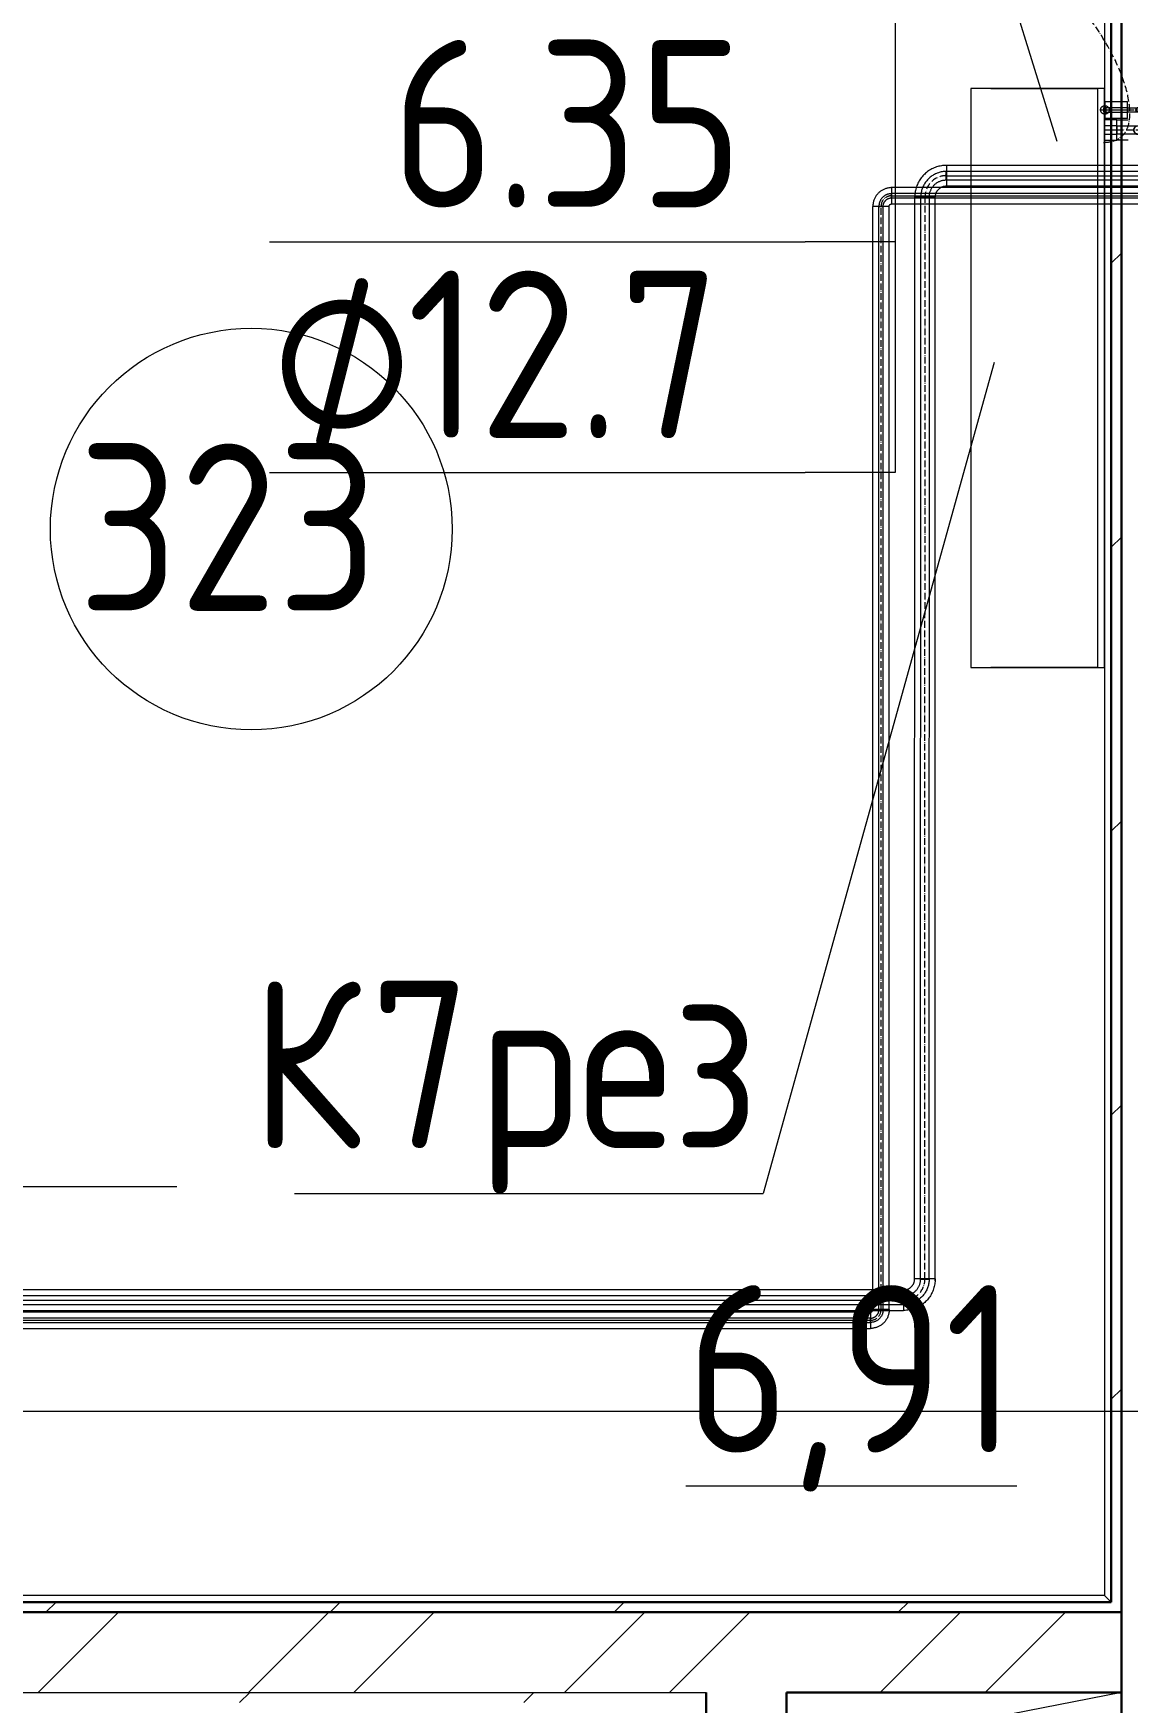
# Model space of a CAD drawing. Header units: millimetres. Extents: x -88595 to 880822, y -1054509 to -148035.
# Drawn here: x 419489 to 421123, y -247687 to -245193 of the extents above; entities that cross this region are included whole.
import ezdxf

# ---------------------------------------------------------------- set-up
doc = ezdxf.new("R2010")
doc.units = ezdxf.units.MM
for name, pattern in [('$0$ADSK_Осевая', [14, 10, -2, 0, -2]), ('$7$ADSK_Осевая', [14, 10, -2, 0, -2]), ('$8$ADSK_Осевая', [14, 10, -2, 0, -2]), ('$9$ADSK_Осевая', [14, 10, -2, 0, -2]), ('ADSK_Линия сетки', [25, 20, -2.5, 0, -2.5])]:
    doc.linetypes.add(name, pattern=pattern)
for name, color, linetype, lineweight in [('Аннотация', 7, 'Continuous', 20), ('Изоляция', 7, 'Continuous', 18), ('Линии', 7, 'Continuous', 9), ('Марки', 7, 'Continuous', 20), ('Марки помещений', 7, 'Continuous', 20), ('Оборудование', 7, 'Continuous', 18), ('Ограждение', 7, 'Continuous', 9), ('Оси', 7, 'Continuous', 9), ('Стены внутренние', 7, 'Continuous', 18), ('Стены наружные', 7, 'Continuous', 18), ('Стены штриховка', 7, 'Continuous', 9), ('Трубопровод', 7, 'Continuous', 18), ('Трубопроводы', 7, 'Continuous', 18)]:
    doc.layers.add(name, color=color, linetype=linetype, lineweight=lineweight)
doc.styles.add('$1$GOST Common_9', font='GOST_Common.ttf', dxfattribs={"width": 0.9, "height": 250})
doc.styles.add('$5$GOST Common', font='GOST_Common.ttf', dxfattribs={"width": 0.9, "height": 250})
doc.styles.add('GOST Common_2', font='GOST_Common.ttf', dxfattribs={"width": 0.9, "height": 350})

# ---------------------------------------------------------------- blocks, each defined once
blk = doc.blocks.new('$0$ADSK_Настенный внутренний блок кондиционера1 - 1U18TL5FRA-A-3267659-В_Координация_3 этаж ОВ3')
at = {"layer": 'Оборудование', "color": 150, "true_color": 0x0080ff}
for p, q in [((432.5, 0), (-432.5, 0)), ((-432.5, 0), (-432.5, -10)), ((432.5, -10), (432.5, 0)), ((-432.5, 0), (-432.5, -20)), ((-432.5, -170), (-432.5, -10)), ((432.5, -10), (-432.5, -10)), ((-432.5, -20), (-432.5, -130)), ((432.5, -20), (432.5, 0)), ((432.5, -10), (432.5, -170)), ((432.5, -130), (432.5, -20)), ((-432.5, -130), (-432.5, -200)), ((432.5, -200), (432.5, -130)), ((-432.5, -170), (-432.5, -200)), ((432.5, -200), (432.5, -170)), ((-432.5, -200), (432.5, -200))]:
    blk.add_line(p, q, dxfattribs=at)
blk = doc.blocks.new('$0$ADSK_M_Оборудование1 - ADSK_Марка_15-3198495-В_Координация_3 этаж ОВ3')
at = {"layer": 'Марки'}
blk.add_line((-3.5, 0), (3.5, 0), dxfattribs=at)
blk = doc.blocks.new('$0$ADSK_M_Трубы - Диаметр_8-160846-В_Координация_3 этаж ОВ3')
at = {"layer": 'Марки'}
blk.add_line((0, 0), (8, 0), dxfattribs=at)
blk = doc.blocks.new('$0$ADSK_МедьПайка_Отвод-гнутая труба - Отвод _гнутая труба_-94627-В_Координация_3 этаж ОВ3')
at = {"layer": 'Трубопроводы', "color": 190, "true_color": 0x8000ff}
for p, q in [((711.8, 16677.4), (711.8, 16680.6)), ((711.8, 16674.2), (711.8, 16677.4))]:
    blk.add_line(p, q, dxfattribs=at)
at = {"layer": 'Трубопроводы', "color": 190, "true_color": 0x8000ff, "flags": 128}
for points in [[(692.7, 16677.4), (692.7, 16677.5), (692.7, 16677.7), (692.7, 16677.8), (692.7, 16677.9), (692.8, 16678), (692.8, 16678.2), (692.8, 16678.3), (692.9, 16678.4), (692.9, 16678.5), (693, 16678.6), (693, 16678.8), (693.1, 16678.9), (693.1, 16679), (693.2, 16679.1), (693.3, 16679.2), (693.3, 16679.3), (693.4, 16679.4), (693.5, 16679.5), (693.6, 16679.6), (693.7, 16679.7), (693.8, 16679.8), (693.9, 16679.8), (694, 16679.9), (694.1, 16680), (694.2, 16680.1), (694.3, 16680.1), (694.4, 16680.2), (694.5, 16680.3), (694.6, 16680.3), (694.7, 16680.4), (694.8, 16680.4), (695, 16680.4), (695.1, 16680.5), (695.2, 16680.5), (695.3, 16680.5), (695.5, 16680.5), (695.6, 16680.6), (695.7, 16680.6), (695.8, 16680.6), (695.9, 16680.6)], [(695.9, 16674.2), (695.8, 16674.2), (695.6, 16674.2), (695.5, 16674.2), (695.4, 16674.3), (695.2, 16674.3), (695.1, 16674.3), (695, 16674.3), (694.9, 16674.4), (694.8, 16674.4), (694.6, 16674.5), (694.5, 16674.5), (694.4, 16674.6), (694.3, 16674.6), (694.2, 16674.7), (694.1, 16674.8), (694, 16674.9), (693.9, 16674.9), (693.8, 16675), (693.7, 16675.1), (693.6, 16675.2), (693.5, 16675.3), (693.4, 16675.4), (693.4, 16675.5), (693.3, 16675.6), (693.2, 16675.7), (693.1, 16675.8), (693.1, 16675.9), (693, 16676), (693, 16676.1), (692.9, 16676.2), (692.9, 16676.4), (692.8, 16676.5), (692.8, 16676.6), (692.8, 16676.7), (692.7, 16676.9), (692.7, 16677), (692.7, 16677.1), (692.7, 16677.2), (692.7, 16677.4), (692.7, 16677.4)], [(695.9, 16680.6), (696, 16680.6), (696.1, 16680.6), (696.3, 16680.6), (696.4, 16680.5), (696.5, 16680.5), (696.6, 16680.5), (696.8, 16680.5), (696.9, 16680.4), (697, 16680.4), (697.1, 16680.3), (697.2, 16680.3), (697.3, 16680.2), (697.5, 16680.2), (697.6, 16680.1), (697.7, 16680), (697.8, 16679.9), (697.9, 16679.9), (698, 16679.8), (698.1, 16679.7), (698.2, 16679.6), (698.2, 16679.5), (698.3, 16679.4), (698.4, 16679.3), (698.5, 16679.2), (698.5, 16679.1), (698.6, 16679), (698.7, 16678.9), (698.7, 16678.8), (698.8, 16678.7), (698.8, 16678.6), (698.9, 16678.4), (698.9, 16678.3), (699, 16678.2), (699, 16678.1), (699, 16677.9), (699, 16677.8), (699, 16677.7), (699, 16677.6), (699.1, 16677.4), (699.1, 16677.4)], [(695.9, 16680.6), (695.9, 16680.6), (695.9, 16680.6), (696, 16680.6), (696.1, 16680.6), (696.2, 16680.6), (696.3, 16680.6), (696.5, 16680.6), (696.7, 16680.6), (696.9, 16680.6), (697.1, 16680.6), (697.4, 16680.6), (697.7, 16680.6), (698, 16680.6), (698.3, 16680.6), (698.7, 16680.6), (699, 16680.6), (699.4, 16680.6), (699.8, 16680.6), (700.2, 16680.6), (700.7, 16680.6), (701.2, 16680.6), (701.6, 16680.6), (702.1, 16680.6), (702.6, 16680.6), (703.2, 16680.6), (703.7, 16680.6), (704.3, 16680.6), (704.8, 16680.6), (705.4, 16680.6), (706, 16680.6), (706.6, 16680.6), (707.2, 16680.6), (707.8, 16680.6), (708.4, 16680.6), (709.1, 16680.6), (709.7, 16680.6), (710.3, 16680.6), (710.9, 16680.6), (711.6, 16680.6), (711.8, 16680.6)], [(699.1, 16677.4), (699, 16677.3), (699, 16677.1), (699, 16677), (699, 16676.9), (699, 16676.8), (699, 16676.6), (698.9, 16676.5), (698.9, 16676.4), (698.8, 16676.3), (698.8, 16676.2), (698.8, 16676), (698.7, 16675.9), (698.6, 16675.8), (698.6, 16675.7), (698.5, 16675.6), (698.4, 16675.5), (698.3, 16675.4), (698.3, 16675.3), (698.2, 16675.2), (698.1, 16675.1), (698, 16675), (697.9, 16675), (697.8, 16674.9), (697.7, 16674.8), (697.6, 16674.7), (697.5, 16674.7), (697.4, 16674.6), (697.3, 16674.5), (697.1, 16674.5), (697, 16674.4), (696.9, 16674.4), (696.8, 16674.4), (696.7, 16674.3), (696.5, 16674.3), (696.4, 16674.3), (696.3, 16674.3), (696.2, 16674.2), (696, 16674.2), (695.9, 16674.2), (695.9, 16674.2)], [(711.8, 16674.2), (711.1, 16674.2), (710.5, 16674.2), (709.9, 16674.2), (709.2, 16674.2), (708.6, 16674.2), (708, 16674.2), (707.4, 16674.2), (706.8, 16674.2), (706.2, 16674.2), (705.6, 16674.2), (705, 16674.2), (704.4, 16674.2), (703.9, 16674.2), (703.3, 16674.2), (702.8, 16674.2), (702.3, 16674.2), (701.8, 16674.2), (701.3, 16674.2), (700.8, 16674.2), (700.4, 16674.2), (699.9, 16674.2), (699.5, 16674.2), (699.1, 16674.2), (698.7, 16674.2), (698.4, 16674.2), (698.1, 16674.2), (697.8, 16674.2), (697.5, 16674.2), (697.2, 16674.2), (697, 16674.2), (696.7, 16674.2), (696.5, 16674.2), (696.4, 16674.2), (696.2, 16674.2), (696.1, 16674.2), (696, 16674.2), (695.9, 16674.2), (695.9, 16674.2), (695.9, 16674.2)]]:
    blk.add_lwpolyline(points, dxfattribs=at)
at = {"layer": 'Трубопроводы', "color": 190, "true_color": 0x8000ff}
for radius, start, end in [(3.17, 0, 180), (3.18, 180, 0)]:
    blk.add_arc((695.9, 16677.4), radius, start, end, dxfattribs=at)
blk = doc.blocks.new('$0$ADSK_МедьПайка_Отвод-гнутая труба - Отвод _гнутая труба_-V38-В_Координация_3 этаж ОВ3')
at = {"layer": 'Трубопроводы', "color": 134, "true_color": 0x00a6a6}
for p, q in [((727.6, 16707.4), (727.6, 16713.7)), ((727.6, 16701.1), (727.6, 16707.4))]:
    blk.add_line(p, q, dxfattribs=at)
at = {"layer": 'Трубопроводы', "color": 134, "true_color": 0x00a6a6, "flags": 128}
for points in [[(689.5, 16707.4), (689.5, 16707.7), (689.5, 16707.9), (689.6, 16708.2), (689.6, 16708.4), (689.7, 16708.7), (689.7, 16708.9), (689.8, 16709.2), (689.8, 16709.4), (689.9, 16709.6), (690, 16709.9), (690.1, 16710.1), (690.2, 16710.3), (690.4, 16710.6), (690.5, 16710.8), (690.6, 16711), (690.8, 16711.2), (690.9, 16711.4), (691.1, 16711.6), (691.3, 16711.8), (691.5, 16712), (691.6, 16712.1), (691.8, 16712.3), (692, 16712.5), (692.2, 16712.6), (692.4, 16712.7), (692.7, 16712.9), (692.9, 16713), (693.1, 16713.1), (693.3, 16713.2), (693.6, 16713.3), (693.8, 16713.4), (694.1, 16713.5), (694.3, 16713.6), (694.5, 16713.6), (694.8, 16713.7), (695, 16713.7), (695.3, 16713.7), (695.6, 16713.7), (695.8, 16713.7), (695.9, 16713.7)], [(695.9, 16701.1), (695.6, 16701.1), (695.4, 16701.1), (695.1, 16701.1), (694.9, 16701.1), (694.6, 16701.2), (694.4, 16701.2), (694.1, 16701.3), (693.9, 16701.4), (693.6, 16701.5), (693.4, 16701.6), (693.2, 16701.7), (692.9, 16701.8), (692.7, 16701.9), (692.5, 16702), (692.3, 16702.2), (692.1, 16702.3), (691.9, 16702.5), (691.7, 16702.6), (691.5, 16702.8), (691.3, 16703), (691.1, 16703.2), (691, 16703.4), (690.8, 16703.6), (690.7, 16703.8), (690.5, 16704), (690.4, 16704.2), (690.3, 16704.4), (690.2, 16704.6), (690.1, 16704.9), (690, 16705.1), (689.9, 16705.3), (689.8, 16705.6), (689.7, 16705.8), (689.7, 16706.1), (689.6, 16706.3), (689.6, 16706.6), (689.6, 16706.8), (689.5, 16707.1), (689.5, 16707.3), (689.5, 16707.4)], [(695.9, 16713.7), (696.1, 16713.7), (696.4, 16713.7), (696.6, 16713.7), (696.9, 16713.7), (697.1, 16713.6), (697.4, 16713.6), (697.6, 16713.5), (697.9, 16713.4), (698.1, 16713.3), (698.4, 16713.2), (698.6, 16713.1), (698.8, 16713), (699, 16712.9), (699.3, 16712.8), (699.5, 16712.6), (699.7, 16712.5), (699.9, 16712.3), (700.1, 16712.2), (700.3, 16712), (700.4, 16711.8), (700.6, 16711.6), (700.8, 16711.4), (700.9, 16711.2), (701.1, 16711), (701.2, 16710.8), (701.4, 16710.6), (701.5, 16710.4), (701.6, 16710.2), (701.7, 16709.9), (701.8, 16709.7), (701.9, 16709.5), (702, 16709.2), (702, 16709), (702.1, 16708.7), (702.1, 16708.5), (702.2, 16708.2), (702.2, 16708), (702.2, 16707.7), (702.2, 16707.5), (702.2, 16707.4)], [(695.9, 16713.7), (695.9, 16713.7), (696, 16713.7), (696.1, 16713.7), (696.3, 16713.7), (696.5, 16713.7), (696.8, 16713.7), (697.1, 16713.7), (697.5, 16713.7), (697.9, 16713.7), (698.4, 16713.7), (698.9, 16713.7), (699.5, 16713.7), (700.1, 16713.7), (700.7, 16713.7), (701.4, 16713.7), (702.2, 16713.7), (702.9, 16713.7), (703.8, 16713.7), (704.6, 16713.7), (705.5, 16713.7), (706.4, 16713.7), (707.4, 16713.7), (708.4, 16713.7), (709.4, 16713.7), (710.5, 16713.7), (711.6, 16713.7), (712.7, 16713.7), (713.8, 16713.7), (714.9, 16713.7), (716.1, 16713.7), (717.3, 16713.7), (718.5, 16713.7), (719.7, 16713.7), (721, 16713.7), (722.2, 16713.7), (723.5, 16713.7), (724.7, 16713.7), (726, 16713.7), (727.3, 16713.7), (727.6, 16713.7)], [(702.2, 16707.4), (702.2, 16707.1), (702.2, 16706.9), (702.2, 16706.6), (702.1, 16706.4), (702.1, 16706.1), (702, 16705.9), (702, 16705.6), (701.9, 16705.4), (701.8, 16705.2), (701.7, 16704.9), (701.6, 16704.7), (701.5, 16704.5), (701.4, 16704.2), (701.3, 16704), (701.1, 16703.8), (701, 16703.6), (700.8, 16703.4), (700.7, 16703.2), (700.5, 16703), (700.3, 16702.8), (700.1, 16702.7), (699.9, 16702.5), (699.7, 16702.3), (699.5, 16702.2), (699.3, 16702.1), (699.1, 16701.9), (698.9, 16701.8), (698.6, 16701.7), (698.4, 16701.6), (698.2, 16701.5), (697.9, 16701.4), (697.7, 16701.3), (697.5, 16701.2), (697.2, 16701.2), (697, 16701.1), (696.7, 16701.1), (696.5, 16701.1), (696.2, 16701.1), (695.9, 16701.1), (695.9, 16701.1)], [(727.6, 16701.1), (726.4, 16701.1), (725.1, 16701.1), (723.8, 16701.1), (722.6, 16701.1), (721.3, 16701.1), (720.1, 16701.1), (718.9, 16701.1), (717.6, 16701.1), (716.4, 16701.1), (715.3, 16701.1), (714.1, 16701.1), (713, 16701.1), (711.9, 16701.1), (710.8, 16701.1), (709.7, 16701.1), (708.7, 16701.1), (707.7, 16701.1), (706.7, 16701.1), (705.8, 16701.1), (704.9, 16701.1), (704, 16701.1), (703.2, 16701.1), (702.4, 16701.1), (701.6, 16701.1), (700.9, 16701.1), (700.2, 16701.1), (699.6, 16701.1), (699, 16701.1), (698.5, 16701.1), (698, 16701.1), (697.6, 16701.1), (697.2, 16701.1), (696.9, 16701.1), (696.6, 16701.1), (696.3, 16701.1), (696.1, 16701.1), (696, 16701.1), (695.9, 16701.1), (695.9, 16701.1)]]:
    blk.add_lwpolyline(points, dxfattribs=at)
at = {"layer": 'Трубопроводы', "color": 134, "true_color": 0x00a6a6}
for start, end in [(360, 180), (180, 0)]:
    blk.add_arc((695.9, 16707.4), 6.35, start, end, dxfattribs=at)
blk = doc.blocks.new('$0$ADSK_МедьПайка_Отвод-гнутая труба - Отвод _гнутая труба_-V41-В_Координация_3 этаж ОВ3')
at = {"layer": 'Трубопроводы', "color": 134, "true_color": 0x00a6a6}
for p, q in [((6.4, 31.8), (-6.3, 31.8)), ((6.4, 31.8), (-6.3, 31.8)), ((-31.7, 6.4), (-31.7, -6.3)), ((-31.7, 6.4), (-31.7, -6.3))]:
    blk.add_line(p, q, dxfattribs=at)
at = {"layer": 'Трубопроводы', "color": 134, "true_color": 0x00a6a6, "flags": 128}
for points in [[(-31.7, -6.3), (-30.2, -6.3), (-28.7, -6.2), (-27.2, -6.1), (-25.7, -5.9), (-24.2, -5.6), (-22.7, -5.3), (-21.2, -4.9), (-19.8, -4.4), (-18.3, -3.9), (-16.9, -3.3), (-15.5, -2.7), (-14.2, -2), (-12.8, -1.3), (-11.5, -0.5), (-10.2, 0.3), (-9, 1.2), (-7.8, 2.1), (-6.6, 3.1), (-5.5, 4.1), (-4.4, 5.2), (-3.4, 6.3), (-2.4, 7.5), (-1.4, 8.7), (-0.5, 9.9), (0.3, 11.2), (1.1, 12.5), (1.9, 13.8), (2.5, 15.2), (3.2, 16.5), (3.8, 17.9), (4.3, 19.4), (4.8, 20.8), (5.2, 22.3), (5.5, 23.8), (5.8, 25.3), (6, 26.8), (6.2, 28.3), (6.3, 29.8), (6.3, 31.3), (6.4, 31.8)], [(-6.3, 31.8), (-6.4, 30.7), (-6.4, 29.7), (-6.5, 28.7), (-6.7, 27.7), (-6.9, 26.7), (-7.1, 25.7), (-7.3, 24.7), (-7.6, 23.8), (-8, 22.8), (-8.4, 21.9), (-8.8, 20.9), (-9.2, 20), (-9.7, 19.1), (-10.2, 18.3), (-10.8, 17.4), (-11.4, 16.6), (-12, 15.8), (-12.7, 15), (-13.3, 14.3), (-14.1, 13.5), (-14.8, 12.8), (-15.6, 12.2), (-16.4, 11.5), (-17.2, 10.9), (-18, 10.4), (-18.9, 9.8), (-19.8, 9.3), (-20.7, 8.9), (-21.6, 8.5), (-22.5, 8.1), (-23.5, 7.7), (-24.5, 7.4), (-25.4, 7.1), (-26.4, 6.9), (-27.4, 6.7), (-28.4, 6.6), (-29.4, 6.5), (-30.5, 6.4), (-31.5, 6.4), (-31.7, 6.4)]]:
    blk.add_lwpolyline(points, dxfattribs=at)
blk = doc.blocks.new('$0$ADSK_МедьПайка_Отвод-гнутая труба - Отвод _гнутая труба_-V44-В_Координация_3 этаж ОВ3')
at = {"layer": 'Трубопроводы', "color": 190, "true_color": 0x8000ff}
for p, q in [((-15.9, 3.2), (-15.9, -3.2)), ((-15.9, 3.2), (-15.9, -3.2)), ((3.2, 15.9), (-3.2, 15.9)), ((3.2, 15.9), (-3.2, 15.9))]:
    blk.add_line(p, q, dxfattribs=at)
at = {"layer": 'Трубопроводы', "color": 190, "true_color": 0x8000ff, "flags": 128}
for points in [[(-15.9, -3.2), (-15.1, -3.2), (-14.4, -3.1), (-13.6, -3), (-12.8, -2.9), (-12.1, -2.8), (-11.3, -2.6), (-10.6, -2.4), (-9.9, -2.2), (-9.2, -2), (-8.5, -1.7), (-7.8, -1.4), (-7.1, -1), (-6.4, -0.7), (-5.8, -0.3), (-5.1, 0.2), (-4.5, 0.6), (-3.9, 1.1), (-3.3, 1.6), (-2.8, 2.1), (-2.2, 2.6), (-1.7, 3.2), (-1.2, 3.7), (-0.7, 4.3), (-0.3, 4.9), (0.2, 5.6), (0.6, 6.2), (0.9, 6.9), (1.3, 7.6), (1.6, 8.3), (1.9, 9), (2.1, 9.7), (2.4, 10.4), (2.6, 11.1), (2.8, 11.9), (2.9, 12.6), (3, 13.4), (3.1, 14.1), (3.2, 14.9), (3.2, 15.7), (3.2, 15.9)], [(-3.2, 15.9), (-3.2, 15.4), (-3.2, 14.9), (-3.3, 14.4), (-3.3, 13.9), (-3.4, 13.4), (-3.5, 12.9), (-3.7, 12.4), (-3.8, 11.9), (-4, 11.4), (-4.2, 10.9), (-4.4, 10.5), (-4.6, 10), (-4.9, 9.6), (-5.1, 9.1), (-5.4, 8.7), (-5.7, 8.3), (-6, 7.9), (-6.3, 7.5), (-6.7, 7.1), (-7, 6.8), (-7.4, 6.4), (-7.8, 6.1), (-8.2, 5.8), (-8.6, 5.5), (-9, 5.2), (-9.4, 4.9), (-9.9, 4.7), (-10.3, 4.4), (-10.8, 4.2), (-11.3, 4), (-11.8, 3.9), (-12.2, 3.7), (-12.7, 3.6), (-13.2, 3.5), (-13.7, 3.4), (-14.2, 3.3), (-14.7, 3.2), (-15.2, 3.2), (-15.7, 3.2), (-15.9, 3.2)]]:
    blk.add_lwpolyline(points, dxfattribs=at)
blk = doc.blocks.new('3 этаж')
at = {"layer": 'Линии', "lineweight": 18, "ltscale": 100}
blk.add_line((432993.9, 678753.9), (432587, 678674.5), dxfattribs=at)
at = {"layer": 'Марки помещений'}
blk.add_circle((431694.6, 680492), 300, dxfattribs=at)
at = {"layer": 'Ограждение'}
for p, q in [((432968.9, 681438.9), (432968.9, 678898.9)), ((432968.9, 678898.9), (430288.9, 678898.9)), ((432968.9, 678898.9), (432978.9, 678888.9))]:
    blk.add_line(p, q, dxfattribs=at)
at = {"layer": 'Оси', "linetype": 'ADSK_Линия сетки', "ltscale": 100}
for p, q in [((432993.9, 695924.5), (432993.9, 629947.7)), ((460793.9, 679173.9), (389071.6, 679173.9))]:
    blk.add_line(p, q, dxfattribs=at)
at = {"layer": 'Стены внутренние', "lineweight": 30}
blk.add_line((432993.9, 678153.9), (432993.9, 679173.9), dxfattribs=at)
at = {"layer": 'Стены наружные', "lineweight": 30}
for p, q in [((432993.9, 681583.9), (432993.9, 679173.9)), ((432978.9, 678888.9), (432978.9, 681448.9)), ((432993.9, 678873.9), (430263.9, 678873.9)), ((430278.9, 678888.9), (432978.9, 678888.9)), ((432373.9, 678033.9), (432373.9, 678753.9)), ((432993.9, 678753.9), (432493.9, 678753.9)), ((432493.9, 678753.9), (432493.9, 678153.9))]:
    blk.add_line(p, q, dxfattribs=at)
at = {"layer": 'Стены наружные', "linetype": 'Continuous', "lineweight": 9}
for p, q in [((432978.9, 680889.1), (432993.9, 680904.1)), ((432978.9, 680464.8), (432993.9, 680479.8)), ((432978.9, 680040.5), (432993.9, 680055.5)), ((432978.9, 679616.3), (432993.9, 679631.3)), ((432978.9, 679192), (432993.9, 679207)), ((431376.3, 678753.9), (431496.3, 678873.9)), ((431388, 678873.9), (431403, 678888.9)), ((431690.6, 678753.9), (431810.6, 678873.9)), ((431812.2, 678873.9), (431827.2, 678888.9)), ((431847.8, 678753.9), (431967.8, 678873.9)), ((432162.1, 678753.9), (432282.1, 678873.9)), ((432236.5, 678873.9), (432251.5, 678888.9)), ((432319.3, 678753.9), (432439.3, 678873.9)), ((432633.6, 678753.9), (432753.6, 678873.9)), ((432660.8, 678873.9), (432675.8, 678888.9)), ((432790.7, 678753.9), (432910.7, 678873.9)), ((431677.2, 678738.9), (431692.2, 678753.9)), ((432101.5, 678738.9), (432116.5, 678753.9))]:
    blk.add_line(p, q, dxfattribs=at)
at = {"layer": 'Стены штриховка'}
blk.add_line((430078.9, 678753.9), (432373.9, 678753.9), dxfattribs=at)
at = {"layer": 'Марки помещений', "style": 'GOST Common_2', "width": 0.9}
for s, p in [('323', (431435.8, 680369.7)), ('%%U6,91', (432343.5, 679112.5))]:
    blk.add_text(s, height=250, dxfattribs=at).set_placement(p)

msp = doc.modelspace()

# ---------------------------------------------------------------- linework, layer by layer
at = {"layer": 'Аннотация'}
msp.add_line((421017.3, -245354.9), (420658.8, -244198.1), dxfattribs=at)
at = {"layer": 'Изоляция', "color": 190, "true_color": 0x8000ff}
for p, q in [((421089.3, -245294.6), (421088.3, -245294.6)), ((421088.3, -245294.6), (421088.3, -245320.6)), ((421089.3, -245320.6), (421089.3, -245294.6)), ((421122.4, -245295.4), (421089.3, -245295.4)), ((421122.4, -245319.8), (421122.4, -245295.4)), ((421088.3, -245320.6), (421089.3, -245320.6)), ((421089.3, -245319.8), (421122.4, -245319.8)), ((420770.3, -245423.7), (420770.3, -245448)), ((421670.4, -245423.7), (420770.3, -245423.7)), ((420770.3, -245448), (421670.6, -245448)), ((420766.6, -245451.7), (420742.3, -245451.7)), ((420742.3, -247099.9), (420742.3, -245451.7)), ((420751.3, -247099.9), (420751.3, -245451.7)), ((420757.6, -247099.9), (420757.6, -245451.7)), ((420766.6, -247099.9), (420766.6, -245451.7)), ((420738.6, -247103.6), (418352.1, -247103.6)), ((420738.6, -247103.6), (420738.6, -247128)), ((420766.6, -247099.9), (420742.3, -247099.9)), ((418352.1, -247128), (420738.6, -247128))]:
    msp.add_line(p, q, dxfattribs=at)
at = {"layer": 'Изоляция', "color": 134, "true_color": 0x00a6a6}
for p, q in [((421106.5, -245322.3), (421088.3, -245322.3)), ((421088.3, -245322.3), (421088.3, -245353)), ((421106.5, -245353), (421106.5, -245322.3)), ((421088.3, -245353), (421106.5, -245353)), ((420852, -245390.5), (420852, -245421.2)), ((421588.7, -245390.5), (420852, -245390.5)), ((420852, -245421.2), (421588.7, -245421.2)), ((420804.6, -247054), (420804.9, -245437.6)), ((420835.6, -245437.6), (420804.9, -245437.6)), ((420813.6, -247054), (420813.9, -245437.6)), ((420826.3, -247054), (420826.6, -245437.6)), ((420835.2, -247056.6), (420835.3, -245437.6)), ((420835.3, -247054), (420804.6, -247054)), ((420788.2, -247070.4), (418368, -247070.4)), ((420788.2, -247070.4), (420788.2, -247101.1)), ((418368, -247101.1), (420788.2, -247101.1))]:
    msp.add_line(p, q, dxfattribs=at)
at = {"layer": 'Изоляция', "color": 190, "true_color": 0x8000ff, "flags": 128}
for points in [[(421122.4, -245295.4), (421123, -245295.4)], [(421123.2, -245319.8), (421122.5, -245319.8), (421122.4, -245319.8)], [(420770.3, -245423.7), (420769.2, -245423.7), (420768.1, -245423.8), (420767, -245423.9), (420765.9, -245424.1), (420764.7, -245424.3), (420763.7, -245424.5), (420762.6, -245424.8), (420761.5, -245425.1), (420760.4, -245425.5), (420759.4, -245425.9), (420758.4, -245426.4), (420757.4, -245426.9), (420756.4, -245427.4), (420755.4, -245428), (420754.5, -245428.6), (420753.6, -245429.2), (420752.7, -245429.9), (420751.8, -245430.7), (420751, -245431.4), (420750.2, -245432.2), (420749.4, -245433), (420748.7, -245433.9), (420748, -245434.7), (420747.3, -245435.7), (420746.7, -245436.6), (420746.1, -245437.5), (420745.6, -245438.5), (420745.1, -245439.5), (420744.6, -245440.5), (420744.2, -245441.6), (420743.8, -245442.6), (420743.4, -245443.7), (420743.1, -245444.8), (420742.9, -245445.9), (420742.7, -245447), (420742.5, -245448.1), (420742.4, -245449.2), (420742.3, -245450.3), (420742.3, -245451.4), (420742.3, -245451.7)], [(420766.6, -245451.7), (420766.6, -245451.6), (420766.6, -245451.4), (420766.6, -245451.3), (420766.7, -245451.2), (420766.7, -245451), (420766.7, -245450.9), (420766.8, -245450.7), (420766.8, -245450.6), (420766.9, -245450.4), (420766.9, -245450.3), (420767, -245450.2), (420767, -245450), (420767.1, -245449.9), (420767.2, -245449.8), (420767.3, -245449.7), (420767.4, -245449.5), (420767.4, -245449.4), (420767.5, -245449.3), (420767.6, -245449.2), (420767.7, -245449.1), (420767.9, -245449), (420768, -245448.9), (420768.1, -245448.8), (420768.2, -245448.7), (420768.3, -245448.6), (420768.4, -245448.6), (420768.6, -245448.5), (420768.7, -245448.4), (420768.8, -245448.3), (420769, -245448.3), (420769.1, -245448.2), (420769.3, -245448.2), (420769.4, -245448.2), (420769.5, -245448.1), (420769.7, -245448.1), (420769.8, -245448.1), (420770, -245448.1), (420770.1, -245448), (420770.3, -245448), (420770.3, -245448)], [(420766.6, -247099.9), (420766.6, -247101), (420766.5, -247102.1), (420766.4, -247103.3), (420766.3, -247104.4), (420766.1, -247105.5), (420765.8, -247106.6), (420765.5, -247107.7), (420765.2, -247108.7), (420764.8, -247109.8), (420764.4, -247110.8), (420763.9, -247111.9), (420763.5, -247112.9), (420762.9, -247113.8), (420762.3, -247114.8), (420761.7, -247115.7), (420761.1, -247116.7), (420760.4, -247117.5), (420759.7, -247118.4), (420758.9, -247119.2), (420758.1, -247120), (420757.3, -247120.8), (420756.4, -247121.5), (420755.6, -247122.2), (420754.7, -247122.9), (420753.7, -247123.5), (420752.8, -247124.1), (420751.8, -247124.6), (420750.8, -247125.2), (420749.8, -247125.6), (420748.7, -247126), (420747.7, -247126.4), (420746.6, -247126.8), (420745.5, -247127.1), (420744.4, -247127.3), (420743.3, -247127.5), (420742.2, -247127.7), (420741.1, -247127.8), (420740, -247127.9), (420738.9, -247128), (420738.6, -247128)], [(420738.6, -247103.6), (420738.7, -247103.6), (420738.9, -247103.6), (420739, -247103.6), (420739.2, -247103.6), (420739.3, -247103.5), (420739.5, -247103.5), (420739.6, -247103.5), (420739.7, -247103.4), (420739.9, -247103.4), (420740, -247103.3), (420740.1, -247103.3), (420740.3, -247103.2), (420740.4, -247103.1), (420740.5, -247103), (420740.7, -247103), (420740.8, -247102.9), (420740.9, -247102.8), (420741, -247102.7), (420741.1, -247102.6), (420741.2, -247102.5), (420741.3, -247102.4), (420741.4, -247102.3), (420741.5, -247102.1), (420741.6, -247102), (420741.7, -247101.9), (420741.8, -247101.8), (420741.8, -247101.6), (420741.9, -247101.5), (420742, -247101.4), (420742, -247101.2), (420742.1, -247101.1), (420742.1, -247101), (420742.2, -247100.8), (420742.2, -247100.7), (420742.2, -247100.5), (420742.2, -247100.4), (420742.3, -247100.2), (420742.3, -247100.1), (420742.3, -247099.9), (420742.3, -247099.9)]]:
    msp.add_lwpolyline(points, dxfattribs=at)
at = {"layer": 'Изоляция', "color": 134, "true_color": 0x00a6a6, "flags": 128}
for points in [[(421106.5, -245322.3), (421107.8, -245322.3), (421109, -245322.3), (421110.3, -245322.3), (421111.6, -245322.3), (421112.8, -245322.3), (421114, -245322.3), (421115.3, -245322.3), (421116.5, -245322.3), (421117.7, -245322.3), (421118.9, -245322.3), (421120, -245322.3), (421121.2, -245322.3), (421122.3, -245322.3), (421123.4, -245322.3)], [(421123.7, -245353), (421122.6, -245353), (421121.5, -245353), (421120.3, -245353), (421119.2, -245353), (421118, -245353), (421116.8, -245353), (421115.6, -245353), (421114.4, -245353), (421113.1, -245353), (421111.9, -245353), (421110.6, -245353), (421109.4, -245353), (421108.1, -245353), (421106.8, -245353), (421106.5, -245353)], [(420852, -245390.5), (420850.1, -245390.6), (420848.2, -245390.7), (420846.4, -245390.9), (420844.5, -245391.1), (420842.6, -245391.5), (420840.8, -245391.9), (420839, -245392.4), (420837.2, -245392.9), (420835.4, -245393.5), (420833.7, -245394.2), (420831.9, -245395), (420830.2, -245395.8), (420828.6, -245396.7), (420827, -245397.7), (420825.4, -245398.7), (420823.9, -245399.8), (420822.4, -245401), (420820.9, -245402.2), (420819.6, -245403.5), (420818.2, -245404.8), (420816.9, -245406.2), (420815.7, -245407.6), (420814.5, -245409.1), (420813.4, -245410.6), (420812.4, -245412.2), (420811.4, -245413.8), (420810.5, -245415.4), (420809.6, -245417.1), (420808.8, -245418.8), (420808.1, -245420.6), (420807.5, -245422.3), (420806.9, -245424.1), (420806.4, -245425.9), (420805.9, -245427.8), (420805.6, -245429.6), (420805.3, -245431.5), (420805.1, -245433.3), (420805, -245435.2), (420804.9, -245437.1), (420804.9, -245437.6)], [(420835.6, -245437.6), (420835.6, -245437), (420835.7, -245436.3), (420835.7, -245435.7), (420835.8, -245435), (420835.9, -245434.4), (420836.1, -245433.7), (420836.2, -245433.1), (420836.4, -245432.5), (420836.7, -245431.8), (420836.9, -245431.2), (420837.2, -245430.6), (420837.5, -245430), (420837.8, -245429.5), (420838.1, -245428.9), (420838.5, -245428.4), (420838.8, -245427.8), (420839.2, -245427.3), (420839.7, -245426.8), (420840.1, -245426.3), (420840.6, -245425.9), (420841.1, -245425.4), (420841.5, -245425), (420842.1, -245424.6), (420842.6, -245424.2), (420843.1, -245423.8), (420843.7, -245423.5), (420844.3, -245423.2), (420844.9, -245422.9), (420845.4, -245422.6), (420846.1, -245422.3), (420846.7, -245422.1), (420847.3, -245421.9), (420847.9, -245421.7), (420848.6, -245421.6), (420849.2, -245421.5), (420849.9, -245421.4), (420850.5, -245421.3), (420851.2, -245421.2), (420851.8, -245421.2), (420852, -245421.2)], [(420835.3, -247054), (420835.3, -247055.9), (420835.1, -247057.8), (420835, -247059.7), (420834.7, -247061.5), (420834.4, -247063.4), (420833.9, -247065.2), (420833.5, -247067), (420832.9, -247068.8), (420832.3, -247070.6), (420831.6, -247072.4), (420830.8, -247074.1), (420830, -247075.8), (420829.1, -247077.4), (420828.1, -247079), (420827.1, -247080.6), (420826, -247082.2), (420824.8, -247083.6), (420823.6, -247085.1), (420822.3, -247086.5), (420821, -247087.8), (420819.6, -247089.1), (420818.2, -247090.3), (420816.7, -247091.5), (420815.2, -247092.6), (420813.6, -247093.7), (420812, -247094.6), (420810.4, -247095.6), (420808.7, -247096.4), (420807, -247097.2), (420805.3, -247097.9), (420803.5, -247098.6), (420801.7, -247099.2), (420799.9, -247099.7), (420798, -247100.1), (420796.2, -247100.4), (420794.3, -247100.7), (420792.5, -247100.9), (420790.6, -247101.1), (420788.7, -247101.1), (420788.2, -247101.1)], [(420788.2, -247070.4), (420788.8, -247070.4), (420789.5, -247070.4), (420790.2, -247070.3), (420790.8, -247070.2), (420791.4, -247070.1), (420792.1, -247070), (420792.7, -247069.8), (420793.4, -247069.6), (420794, -247069.4), (420794.6, -247069.1), (420795.2, -247068.9), (420795.8, -247068.6), (420796.3, -247068.3), (420796.9, -247067.9), (420797.5, -247067.6), (420798, -247067.2), (420798.5, -247066.8), (420799, -247066.4), (420799.5, -247065.9), (420800, -247065.5), (420800.4, -247065), (420800.8, -247064.5), (420801.2, -247064), (420801.6, -247063.4), (420802, -247062.9), (420802.3, -247062.3), (420802.7, -247061.8), (420803, -247061.2), (420803.2, -247060.6), (420803.5, -247060), (420803.7, -247059.4), (420803.9, -247058.7), (420804.1, -247058.1), (420804.2, -247057.5), (420804.4, -247056.8), (420804.5, -247056.2), (420804.5, -247055.5), (420804.6, -247054.9), (420804.6, -247054.2), (420804.6, -247054)]]:
    msp.add_lwpolyline(points, dxfattribs=at)
at = {"layer": 'Марки'}
for p, q in [((420775.6, -245069.1), (420775.6, -245849.4)), ((420775.6, -245109.3), (420775.6, -245504.8)), ((420775.6, -245504.8), (420641.3, -245504.8)), ((420923.4, -245685.2), (420578.6, -246926.2)), ((420775.6, -245849.4), (420641.3, -245849.4))]:
    msp.add_line(p, q, dxfattribs=at)
at = {"layer": 'Трубопровод', "color": 190, "linetype": 'Continuous', "true_color": 0x8000ff}
for p, q in [((421122.4, -245304.4), (421089.3, -245304.4)), ((421089.3, -245310.8), (421122.4, -245310.8)), ((421670.4, -245432.7), (420770.3, -245432.7)), ((420770.3, -245439), (421670.4, -245439)), ((420738.6, -247112.6), (418352.1, -247112.6)), ((418352.1, -247119), (420738.6, -247119))]:
    msp.add_line(p, q, dxfattribs=at)
at = {"layer": 'Трубопровод', "color": 190, "true_color": 0x8000ff}
for p, q in [((421089.3, -245307.6), (421122.4, -245307.6)), ((421089.3, -245307.6), (421122.4, -245307.6)), ((420770.3, -245435.9), (421670.4, -245435.9)), ((420770.3, -245435.9), (421670.4, -245435.9)), ((418352.1, -247115.8), (420738.6, -247115.8)), ((418352.1, -247115.8), (420738.6, -247115.8))]:
    msp.add_line(p, q, dxfattribs=at)
at = {"layer": 'Трубопровод', "color": 134, "linetype": 'Continuous', "true_color": 0x00a6a6}
for p, q in [((421106.5, -245331.3), (421088.3, -245331.3)), ((421088.3, -245344), (421106.5, -245344)), ((421588.7, -245399.5), (420852, -245399.5)), ((420852, -245412.2), (421588.7, -245412.2)), ((420788.2, -247079.4), (418368, -247079.4)), ((418368, -247092.1), (420788.2, -247092.1))]:
    msp.add_line(p, q, dxfattribs=at)
at = {"layer": 'Трубопровод', "color": 134, "true_color": 0x00a6a6}
for p, q in [((421088.3, -245337.6), (421106.5, -245337.6)), ((421088.3, -245337.6), (421106.5, -245337.6)), ((420852, -245405.9), (421588.7, -245405.9)), ((420852, -245405.9), (421588.7, -245405.9)), ((418368, -247085.8), (420788.2, -247085.8)), ((418368, -247085.8), (420788.2, -247085.8))]:
    msp.add_line(p, q, dxfattribs=at)
at = {"layer": 'Трубопровод', "color": 190, "linetype": '$0$ADSK_Осевая', "true_color": 0x8000ff}
msp.add_line((420754.4, -247099.9), (420754.4, -245451.7), dxfattribs=at)
at = {"layer": 'Трубопроводы', "color": 190, "true_color": 0x8000ff}
for p, q in [((421082.4, -245307.6), (421095.2, -245307.6)), ((421082.4, -245307.6), (421095.2, -245307.6)), ((421088.3, -245303.6), (421087.3, -245303.6)), ((421087.3, -245303.6), (421087.3, -245311.6)), ((421087.3, -245303.6), (421087.3, -245311.6)), ((421088.3, -245304.4), (421087.3, -245304.4)), ((421087.3, -245310.8), (421087.3, -245304.4)), ((421087.3, -245310.8), (421087.3, -245304.4)), ((421087.3, -245310.8), (421088.3, -245310.8)), ((421087.3, -245311.6), (421088.3, -245311.6)), ((421088.3, -245311.6), (421088.3, -245303.6)), ((421088.3, -245311.6), (421088.3, -245303.6)), ((421089.3, -245303.6), (421088.3, -245303.6)), ((421088.3, -245304.4), (421088.3, -245310.8)), ((421088.3, -245304.4), (421088.3, -245310.8)), ((421088.3, -245307.6), (421089.3, -245307.6)), ((421088.3, -245311.6), (421089.3, -245311.6)), ((421090.3, -245303.6), (421089.3, -245303.6)), ((421089.3, -245303.6), (421089.3, -245311.6)), ((421089.3, -245303.6), (421089.3, -245311.6)), ((421090.3, -245304.4), (421089.3, -245304.4)), ((421089.3, -245310.8), (421089.3, -245304.4)), ((421089.3, -245310.8), (421089.3, -245304.4)), ((421089.3, -245310.8), (421090.3, -245310.8)), ((421089.3, -245311.6), (421090.3, -245311.6)), ((421090.3, -245311.6), (421090.3, -245303.6)), ((421090.3, -245311.6), (421090.3, -245303.6)), ((421090.3, -245304.4), (421090.3, -245310.8)), ((421090.3, -245304.4), (421090.3, -245310.8))]:
    msp.add_line(p, q, dxfattribs=at)
at = {"layer": 'Трубопроводы', "color": 190, "linetype": '$7$ADSK_Осевая', "true_color": 0x8000ff}
msp.add_line((421122.4, -245307.6), (421138.3, -245307.6), dxfattribs=at)
at = {"layer": 'Трубопроводы', "color": 134, "linetype": '$7$ADSK_Осевая', "true_color": 0x00a6a6}
msp.add_line((421106.5, -245337.6), (421138.3, -245337.6), dxfattribs=at)
at = {"layer": 'Трубопроводы', "color": 134, "linetype": '$8$ADSK_Осевая', "true_color": 0x00a6a6}
msp.add_line((420819.9, -247054), (420820.2, -245437.6), dxfattribs=at)
at = {"layer": 'Трубопроводы', "color": 190, "true_color": 0x8000ff, "flags": 128}
for points in [[(421082.4, -245307.6), (421082.4, -245307.4), (421082.4, -245307.1), (421082.4, -245306.8), (421082.4, -245306.6), (421082.5, -245306.3), (421082.5, -245306.1), (421082.6, -245305.8), (421082.7, -245305.6), (421082.8, -245305.4), (421082.9, -245305.1), (421083, -245304.9), (421083.1, -245304.7), (421083.2, -245304.4), (421083.3, -245304.2), (421083.5, -245304), (421083.6, -245303.8), (421083.8, -245303.6), (421083.9, -245303.4), (421084.1, -245303.2), (421084.3, -245303), (421084.5, -245302.8), (421084.7, -245302.7), (421084.9, -245302.5), (421085.1, -245302.4), (421085.3, -245302.2), (421085.5, -245302.1), (421085.7, -245302), (421086, -245301.9), (421086.2, -245301.7), (421086.4, -245301.6), (421086.7, -245301.6), (421086.9, -245301.5), (421087.2, -245301.4), (421087.4, -245301.4), (421087.7, -245301.3), (421087.9, -245301.3), (421088.2, -245301.2), (421088.4, -245301.2), (421088.7, -245301.2), (421088.9, -245301.2), (421089.2, -245301.2), (421089.4, -245301.3), (421089.7, -245301.3), (421090, -245301.3), (421090.2, -245301.4), (421090.5, -245301.4), (421090.7, -245301.5), (421090.9, -245301.6), (421091.2, -245301.7), (421091.4, -245301.8), (421091.6, -245301.9), (421091.9, -245302), (421092.1, -245302.2), (421092.3, -245302.3), (421092.5, -245302.4), (421092.7, -245302.6), (421092.9, -245302.8), (421093.1, -245302.9), (421093.3, -245303.1), (421093.5, -245303.3), (421093.6, -245303.5), (421093.8, -245303.7), (421094, -245303.9), (421094.1, -245304.1), (421094.2, -245304.3), (421094.4, -245304.5), (421094.5, -245304.8), (421094.6, -245305), (421094.7, -245305.2), (421094.8, -245305.5), (421094.9, -245305.7), (421094.9, -245306), (421095, -245306.2), (421095, -245306.5), (421095.1, -245306.7), (421095.1, -245307), (421095.1, -245307.2), (421095.2, -245307.5), (421095.2, -245307.6)], [(421095.2, -245307.6), (421095.1, -245307.9), (421095.1, -245308.1), (421095.1, -245308.4), (421095.1, -245308.6), (421095, -245308.9), (421095, -245309.1), (421094.9, -245309.4), (421094.8, -245309.6), (421094.7, -245309.9), (421094.6, -245310.1), (421094.5, -245310.3), (421094.4, -245310.6), (421094.3, -245310.8), (421094.2, -245311), (421094, -245311.2), (421093.9, -245311.4), (421093.7, -245311.6), (421093.6, -245311.8), (421093.4, -245312), (421093.2, -245312.2), (421093, -245312.4), (421092.8, -245312.5), (421092.6, -245312.7), (421092.4, -245312.9), (421092.2, -245313), (421092, -245313.1), (421091.8, -245313.3), (421091.5, -245313.4), (421091.3, -245313.5), (421091.1, -245313.6), (421090.8, -245313.7), (421090.6, -245313.7), (421090.3, -245313.8), (421090.1, -245313.9), (421089.8, -245313.9), (421089.6, -245314), (421089.3, -245314), (421089.1, -245314), (421088.8, -245314), (421088.6, -245314), (421088.3, -245314), (421088.1, -245314), (421087.8, -245313.9), (421087.5, -245313.9), (421087.3, -245313.8), (421087, -245313.8), (421086.8, -245313.7), (421086.6, -245313.6), (421086.3, -245313.5), (421086.1, -245313.4), (421085.9, -245313.3), (421085.6, -245313.2), (421085.4, -245313.1), (421085.2, -245312.9), (421085, -245312.8), (421084.8, -245312.6), (421084.6, -245312.5), (421084.4, -245312.3), (421084.2, -245312.1), (421084, -245311.9), (421083.9, -245311.7), (421083.7, -245311.5), (421083.5, -245311.3), (421083.4, -245311.1), (421083.3, -245310.9), (421083.1, -245310.7), (421083, -245310.5), (421082.9, -245310.2), (421082.8, -245310), (421082.7, -245309.8), (421082.6, -245309.5), (421082.6, -245309.3), (421082.5, -245309), (421082.5, -245308.8), (421082.4, -245308.5), (421082.4, -245308.3), (421082.4, -245308), (421082.4, -245307.8), (421082.4, -245307.6)]]:
    msp.add_lwpolyline(points, dxfattribs=at)
at = {"layer": 'Трубопроводы', "color": 134, "linetype": '$8$ADSK_Осевая', "true_color": 0x00a6a6}
for centre, start, end in [((420852, -245437.6), 90, 180), ((420788.2, -247054), 270, 0)]:
    msp.add_arc(centre, 31.8, start, end, dxfattribs=at)
at = {"layer": 'Трубопроводы', "color": 190, "linetype": '$8$ADSK_Осевая', "true_color": 0x8000ff}
for centre, start, end in [((420770.3, -245451.7), 90, 180), ((420738.6, -247099.9), 270, 0)]:
    msp.add_arc(centre, 15.9, start, end, dxfattribs=at)
at = {"layer": 'Трубопроводы', "color": 24, "linetype": '$9$ADSK_Осевая', "true_color": 0xa52900}
msp.add_open_spline([(421086.8, -245356.1), (421194.2, -245356.1), (421059, -245093.3), (420951.6, -245093.3)], degree=3, dxfattribs=at)

# ---------------------------------------------------------------- block references
at = {"layer": 'Марки', "xscale": 99.99999999999993, "yscale": 99.99999999999993, "zscale": 99.99999999999993}
for name, p in [('$0$ADSK_M_Трубы - Диаметр_8-160846-В_Координация_3 этаж ОВ3', (419841.3, -245504.8)), ('$0$ADSK_M_Трубы - Диаметр_8-160846-В_Координация_3 этаж ОВ3', (419841.3, -245849.4)), ('$0$ADSK_M_Оборудование1 - ADSK_Марка_15-3198495-В_Координация_3 этаж ОВ3', (419352.9, -246916)), ('$0$ADSK_M_Оборудование1 - ADSK_Марка_15-3198495-В_Координация_3 этаж ОВ3', (420228.6, -246926.2))]:
    msp.add_blockref(name, p, dxfattribs=at)
at = {"layer": 'Оборудование', "color": 5, "true_color": 0x0000ff}
msp.add_blockref('3 этаж', (-11880.6, -926425.8), dxfattribs=at)
at = {"layer": 'Оборудование', "color": 150, "true_color": 0x0080ff, "rotation": 269.9999999999999}
msp.add_blockref('$0$ADSK_Настенный внутренний блок кондиционера1 - 1U18TL5FRA-A-3267659-В_Координация_3 этаж ОВ3', (421088.3, -245708.1), dxfattribs=at)
at = {"layer": 'Трубопроводы', "color": 190, "true_color": 0x8000ff, "rotation": 180}
for name, p in [('$0$ADSK_МедьПайка_Отвод-гнутая труба - Отвод _гнутая труба_-94627-В_Координация_3 этаж ОВ3', (421834.1, -228630.2)), ('$0$ADSK_МедьПайка_Отвод-гнутая труба - Отвод _гнутая труба_-V44-В_Координация_3 этаж ОВ3', (420754.4, -245435.9))]:
    msp.add_blockref(name, p, dxfattribs=at)
at = {"layer": 'Трубопроводы', "color": 134, "true_color": 0x00a6a6, "rotation": 180}
for name, p in [('$0$ADSK_МедьПайка_Отвод-гнутая труба - Отвод _гнутая труба_-V38-В_Координация_3 этаж ОВ3', (421834.1, -228630.2)), ('$0$ADSK_МедьПайка_Отвод-гнутая труба - Отвод _гнутая труба_-V41-В_Координация_3 этаж ОВ3', (420820.2, -245405.9))]:
    msp.add_blockref(name, p, dxfattribs=at)
at = {"layer": 'Трубопроводы', "color": 134, "true_color": 0x00a6a6, "xscale": -1, "rotation": 90}
msp.add_blockref('$0$ADSK_МедьПайка_Отвод-гнутая труба - Отвод _гнутая труба_-V41-В_Координация_3 этаж ОВ3', (420819.9, -247085.8), dxfattribs=at)
at = {"layer": 'Трубопроводы', "color": 190, "true_color": 0x8000ff, "xscale": -1, "rotation": 90}
msp.add_blockref('$0$ADSK_МедьПайка_Отвод-гнутая труба - Отвод _гнутая труба_-V44-В_Координация_3 этаж ОВ3', (420754.4, -247115.8), dxfattribs=at)

# ---------------------------------------------------------------- texts
at = {"layer": 'Марки', "lineweight": 9, "char_height": 250, "attachment_point": 1}
for s, insert, width, style in [('6.35', (420022.9, -245203.2), 663.797, '$5$GOST Common'), ('12.7', (420046.8, -245547.8), 606.076, '$5$GOST Common'), ('\\fGOST Common|b0|i0|c254|p34|;\\W.9;⌀', (419844.4, -245547.8), 245.316, '$1$GOST Common_9'), ('\\fGOST Common|b0|i0|c204|p34|;\\W.9;К', (419813.4, -246608.4), 216.456, '$5$GOST Common'), ('\\fGOST Common|b0|i0|c204|p34|;\\W.9;7', (419992, -246608.4), 194.81, '$5$GOST Common'), ('рез', (420152.8, -246608.4), 570, '$5$GOST Common')]:
    msp.add_mtext(s, dxfattribs=dict(at, insert=insert, width=width, style=style))

doc.saveas('drawing.dxf')
